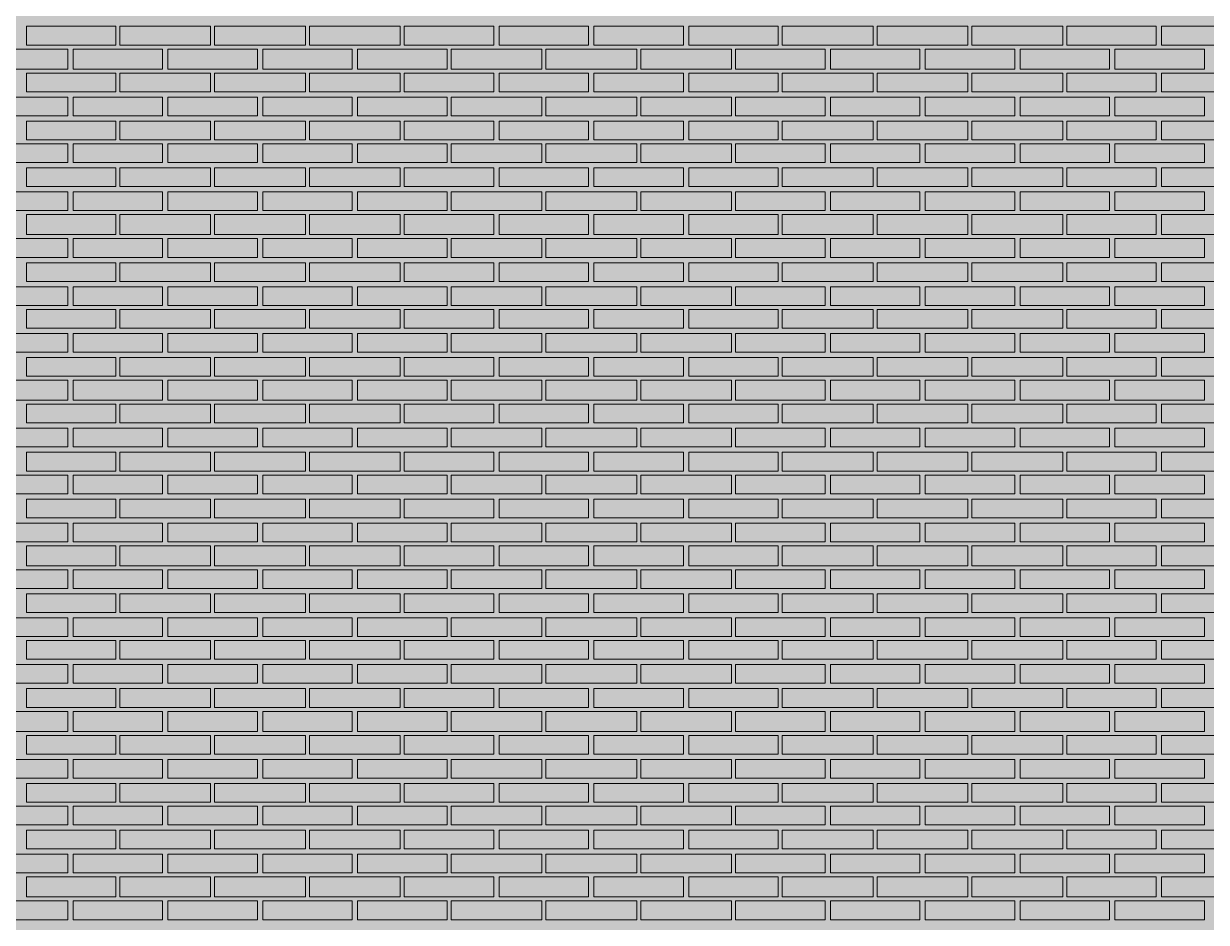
# Model space of a CAD drawing. Header units: millimetres. Extents: x -28928 to 100580, y -22867 to 36490.
# Drawn here: x 75737 to 79484, y -3338 to -491 of the extents above; entities that cross this region are included whole.
import ezdxf

# ---------------------------------------------------------------- set-up
doc = ezdxf.new("R2010")
doc.units = ezdxf.units.MM
doc.layers.add('PDF _Геометрия', color=7, linetype='Continuous', true_color=0x8f8e8d)
doc.layers.add('PDF _Сплошная заливка', color=7, linetype='Continuous', true_color=0xffffff)

msp = doc.modelspace()

# ---------------------------------------------------------------- hatches: boundary and pattern name
at = {"layer": 'PDF _Сплошная заливка', "true_color": 0xdcd6cf, "transparency": 33554559}
msp.add_hatch(color=254, dxfattribs=at).paths.add_polyline_path([(60798.4, -2005.5), (60798.4, -4713.2), (70224.5, -4713.2), (70224.5, -1464), (74070.3, -1464), (74070.3, -4713.2), (82294.9, -4713.2), (82294.9, 9028.4), (55763.7, 9028.4), (55763.7, -4713.2), (56851.1, -4713.2), (56851.1, -1464), (58251.4, -1464), (58251.4, -4713.2), (59499.5, -4713.2), (59499.5, -2005.5)])

# ---------------------------------------------------------------- linework, layer by layer
at = {"layer": 'PDF _Геометрия', "lineweight": 9}
for points in [[(76029.1, -558.6), (75885.3, -558.6), (75745.7, -558.6), (75745.7, -499.3), (75885.3, -499.3), (76029.1, -499.3)], [(76329.5, -558.6), (76185.7, -558.6), (76041.8, -558.6), (76041.8, -499.3), (76185.7, -499.3), (76329.5, -499.3)], [(76629.9, -558.6), (76486.1, -558.6), (76342.2, -558.6), (76342.2, -499.3), (76486.1, -499.3), (76629.9, -499.3)], [(76930.3, -558.6), (76786.4, -558.6), (76642.6, -558.6), (76642.6, -499.3), (76786.4, -499.3), (76930.3, -499.3)], [(77226.4, -558.6), (77086.8, -558.6), (76943, -558.6), (76943, -499.3), (77086.8, -499.3), (77226.4, -499.3)], [(77526.8, -558.6), (77387.2, -558.6), (77243.4, -558.6), (77243.4, -499.3), (77387.2, -499.3), (77526.8, -499.3)], [(77827.2, -558.6), (77683.4, -558.6), (77543.7, -558.6), (77543.7, -499.3), (77683.4, -499.3), (77827.2, -499.3)], [(78127.6, -558.6), (77983.7, -558.6), (77844.1, -558.6), (77844.1, -499.3), (77983.7, -499.3), (78127.6, -499.3)], [(78428, -558.6), (78284.1, -558.6), (78140.3, -558.6), (78140.3, -499.3), (78284.1, -499.3), (78428, -499.3)], [(78728.4, -558.6), (78584.5, -558.6), (78440.7, -558.6), (78440.7, -499.3), (78584.5, -499.3), (78728.4, -499.3)], [(79028.7, -558.6), (78884.9, -558.6), (78741.1, -558.6), (78741.1, -499.3), (78884.9, -499.3), (79028.7, -499.3)], [(79324.9, -558.6), (79185.3, -558.6), (79041.4, -558.6), (79041.4, -499.3), (79185.3, -499.3), (79324.9, -499.3)], [(79625.3, -558.6), (79485.7, -558.6), (79341.8, -558.6), (79341.8, -499.3), (79485.7, -499.3), (79625.3, -499.3)], [(75876.8, -571.3), (75876.8, -634.7), (75593.4, -634.7), (75593.4, -571.3)], [(76177.2, -571.3), (76177.2, -634.7), (75893.7, -634.7), (75893.7, -571.3)], [(76477.6, -571.3), (76477.6, -634.7), (76194.1, -634.7), (76194.1, -571.3)], [(76778, -571.3), (76778, -634.7), (76494.5, -634.7), (76494.5, -571.3)], [(77078.4, -571.3), (77078.4, -634.7), (76794.9, -634.7), (76794.9, -571.3)], [(77378.7, -571.3), (77378.7, -634.7), (77091.1, -634.7), (77091.1, -571.3)], [(77679.1, -571.3), (77679.1, -634.7), (77391.4, -634.7), (77391.4, -571.3)], [(77979.5, -571.3), (77979.5, -634.7), (77691.8, -634.7), (77691.8, -571.3)], [(78275.7, -571.3), (78275.7, -634.7), (77992.2, -634.7), (77992.2, -571.3)], [(78576.1, -571.3), (78576.1, -634.7), (78292.6, -634.7), (78292.6, -571.3)], [(78876.4, -571.3), (78876.4, -634.7), (78593, -634.7), (78593, -571.3)], [(79176.8, -571.3), (79176.8, -634.7), (78893.4, -634.7), (78893.4, -571.3)], [(79477.2, -571.3), (79477.2, -634.7), (79193.7, -634.7), (79193.7, -571.3)], [(76029.1, -706.6), (75885.3, -706.6), (75745.7, -706.6), (75745.7, -647.4), (75885.3, -647.4), (76029.1, -647.4)], [(76329.5, -706.6), (76185.7, -706.6), (76041.8, -706.6), (76041.8, -647.4), (76185.7, -647.4), (76329.5, -647.4)], [(76629.9, -706.6), (76486.1, -706.6), (76342.2, -706.6), (76342.2, -647.4), (76486.1, -647.4), (76629.9, -647.4)], [(76930.3, -706.6), (76786.4, -706.6), (76642.6, -706.6), (76642.6, -647.4), (76786.4, -647.4), (76930.3, -647.4)], [(77226.4, -706.6), (77086.8, -706.6), (76943, -706.6), (76943, -647.4), (77086.8, -647.4), (77226.4, -647.4)], [(77526.8, -706.6), (77387.2, -706.6), (77243.4, -706.6), (77243.4, -647.4), (77387.2, -647.4), (77526.8, -647.4)], [(77827.2, -706.6), (77683.4, -706.6), (77543.7, -706.6), (77543.7, -647.4), (77683.4, -647.4), (77827.2, -647.4)], [(78127.6, -706.6), (77983.7, -706.6), (77844.1, -706.6), (77844.1, -647.4), (77983.7, -647.4), (78127.6, -647.4)], [(78428, -706.6), (78284.1, -706.6), (78140.3, -706.6), (78140.3, -647.4), (78284.1, -647.4), (78428, -647.4)], [(78728.4, -706.6), (78584.5, -706.6), (78440.7, -706.6), (78440.7, -647.4), (78584.5, -647.4), (78728.4, -647.4)], [(79028.7, -706.6), (78884.9, -706.6), (78741.1, -706.6), (78741.1, -647.4), (78884.9, -647.4), (79028.7, -647.4)], [(79324.9, -706.6), (79185.3, -706.6), (79041.4, -706.6), (79041.4, -647.4), (79185.3, -647.4), (79324.9, -647.4)], [(79625.3, -706.6), (79485.7, -706.6), (79341.8, -706.6), (79341.8, -647.4), (79485.7, -647.4), (79625.3, -647.4)], [(75876.8, -723.6), (75876.8, -782.8), (75593.4, -782.8), (75593.4, -723.6)], [(76177.2, -723.6), (76177.2, -782.8), (75893.7, -782.8), (75893.7, -723.6)], [(76477.6, -723.6), (76477.6, -782.8), (76194.1, -782.8), (76194.1, -723.6)], [(76778, -723.6), (76778, -782.8), (76494.5, -782.8), (76494.5, -723.6)], [(77078.4, -723.6), (77078.4, -782.8), (76794.9, -782.8), (76794.9, -723.6)], [(77378.7, -723.6), (77378.7, -782.8), (77091.1, -782.8), (77091.1, -723.6)], [(77679.1, -723.6), (77679.1, -782.8), (77391.4, -782.8), (77391.4, -723.6)], [(77979.5, -723.6), (77979.5, -782.8), (77691.8, -782.8), (77691.8, -723.6)], [(78275.7, -723.6), (78275.7, -782.8), (77992.2, -782.8), (77992.2, -723.6)], [(78576.1, -723.6), (78576.1, -782.8), (78292.6, -782.8), (78292.6, -723.6)], [(78876.4, -723.6), (78876.4, -782.8), (78593, -782.8), (78593, -723.6)], [(79176.8, -723.6), (79176.8, -782.8), (78893.4, -782.8), (78893.4, -723.6)], [(79477.2, -723.6), (79477.2, -782.8), (79193.7, -782.8), (79193.7, -723.6)], [(76029.1, -859), (75885.3, -859), (75745.7, -859), (75745.7, -799.7), (75885.3, -799.7), (76029.1, -799.7)], [(76329.5, -859), (76185.7, -859), (76041.8, -859), (76041.8, -799.7), (76185.7, -799.7), (76329.5, -799.7)], [(76629.9, -859), (76486.1, -859), (76342.2, -859), (76342.2, -799.7), (76486.1, -799.7), (76629.9, -799.7)], [(76930.3, -859), (76786.4, -859), (76642.6, -859), (76642.6, -799.7), (76786.4, -799.7), (76930.3, -799.7)], [(77226.4, -859), (77086.8, -859), (76943, -859), (76943, -799.7), (77086.8, -799.7), (77226.4, -799.7)], [(77526.8, -859), (77387.2, -859), (77243.4, -859), (77243.4, -799.7), (77387.2, -799.7), (77526.8, -799.7)], [(77827.2, -859), (77683.4, -859), (77543.7, -859), (77543.7, -799.7), (77683.4, -799.7), (77827.2, -799.7)], [(78127.6, -859), (77983.7, -859), (77844.1, -859), (77844.1, -799.7), (77983.7, -799.7), (78127.6, -799.7)], [(78428, -859), (78284.1, -859), (78140.3, -859), (78140.3, -799.7), (78284.1, -799.7), (78428, -799.7)], [(78728.4, -859), (78584.5, -859), (78440.7, -859), (78440.7, -799.7), (78584.5, -799.7), (78728.4, -799.7)], [(79028.7, -859), (78884.9, -859), (78741.1, -859), (78741.1, -799.7), (78884.9, -799.7), (79028.7, -799.7)], [(79324.9, -859), (79185.3, -859), (79041.4, -859), (79041.4, -799.7), (79185.3, -799.7), (79324.9, -799.7)], [(79625.3, -859), (79485.7, -859), (79341.8, -859), (79341.8, -799.7), (79485.7, -799.7), (79625.3, -799.7)], [(75876.8, -871.6), (75876.8, -930.9), (75593.4, -930.9), (75593.4, -871.6)], [(76177.2, -871.6), (76177.2, -930.9), (75893.7, -930.9), (75893.7, -871.6)], [(76477.6, -871.6), (76477.6, -930.9), (76194.1, -930.9), (76194.1, -871.6)], [(76778, -871.6), (76778, -930.9), (76494.5, -930.9), (76494.5, -871.6)], [(77078.4, -871.6), (77078.4, -930.9), (76794.9, -930.9), (76794.9, -871.6)], [(77378.7, -871.6), (77378.7, -930.9), (77091.1, -930.9), (77091.1, -871.6)], [(77679.1, -871.6), (77679.1, -930.9), (77391.4, -930.9), (77391.4, -871.6)], [(77979.5, -871.6), (77979.5, -930.9), (77691.8, -930.9), (77691.8, -871.6)], [(78275.7, -871.6), (78275.7, -930.9), (77992.2, -930.9), (77992.2, -871.6)], [(78576.1, -871.6), (78576.1, -930.9), (78292.6, -930.9), (78292.6, -871.6)], [(78876.4, -871.6), (78876.4, -930.9), (78593, -930.9), (78593, -871.6)], [(79176.8, -871.6), (79176.8, -930.9), (78893.4, -930.9), (78893.4, -871.6)], [(79477.2, -871.6), (79477.2, -930.9), (79193.7, -930.9), (79193.7, -871.6)], [(76029.1, -1007), (75885.3, -1007), (75745.7, -1007), (75745.7, -947.8), (75885.3, -947.8), (76029.1, -947.8)], [(76329.5, -1007), (76185.7, -1007), (76041.8, -1007), (76041.8, -947.8), (76185.7, -947.8), (76329.5, -947.8)], [(76629.9, -1007), (76486.1, -1007), (76342.2, -1007), (76342.2, -947.8), (76486.1, -947.8), (76629.9, -947.8)], [(76930.3, -1007), (76786.4, -1007), (76642.6, -1007), (76642.6, -947.8), (76786.4, -947.8), (76930.3, -947.8)], [(77226.4, -1007), (77086.8, -1007), (76943, -1007), (76943, -947.8), (77086.8, -947.8), (77226.4, -947.8)], [(77526.8, -1007), (77387.2, -1007), (77243.4, -1007), (77243.4, -947.8), (77387.2, -947.8), (77526.8, -947.8)], [(77827.2, -1007), (77683.4, -1007), (77543.7, -1007), (77543.7, -947.8), (77683.4, -947.8), (77827.2, -947.8)], [(78127.6, -1007), (77983.7, -1007), (77844.1, -1007), (77844.1, -947.8), (77983.7, -947.8), (78127.6, -947.8)], [(78428, -1007), (78284.1, -1007), (78140.3, -1007), (78140.3, -947.8), (78284.1, -947.8), (78428, -947.8)], [(78728.4, -1007), (78584.5, -1007), (78440.7, -1007), (78440.7, -947.8), (78584.5, -947.8), (78728.4, -947.8)], [(79028.7, -1007), (78884.9, -1007), (78741.1, -1007), (78741.1, -947.8), (78884.9, -947.8), (79028.7, -947.8)], [(79324.9, -1007), (79185.3, -1007), (79041.4, -1007), (79041.4, -947.8), (79185.3, -947.8), (79324.9, -947.8)], [(79625.3, -1007), (79485.7, -1007), (79341.8, -1007), (79341.8, -947.8), (79485.7, -947.8), (79625.3, -947.8)], [(75876.8, -1024), (75876.8, -1083.2), (75593.4, -1083.2), (75593.4, -1024)], [(76177.2, -1024), (76177.2, -1083.2), (75893.7, -1083.2), (75893.7, -1024)], [(76477.6, -1024), (76477.6, -1083.2), (76194.1, -1083.2), (76194.1, -1024)], [(76778, -1024), (76778, -1083.2), (76494.5, -1083.2), (76494.5, -1024)], [(77078.4, -1024), (77078.4, -1083.2), (76794.9, -1083.2), (76794.9, -1024)], [(77378.7, -1024), (77378.7, -1083.2), (77091.1, -1083.2), (77091.1, -1024)], [(77679.1, -1024), (77679.1, -1083.2), (77391.4, -1083.2), (77391.4, -1024)], [(77979.5, -1024), (77979.5, -1083.2), (77691.8, -1083.2), (77691.8, -1024)], [(78275.7, -1024), (78275.7, -1083.2), (77992.2, -1083.2), (77992.2, -1024)], [(78576.1, -1024), (78576.1, -1083.2), (78292.6, -1083.2), (78292.6, -1024)], [(78876.4, -1024), (78876.4, -1083.2), (78593, -1083.2), (78593, -1024)], [(79176.8, -1024), (79176.8, -1083.2), (78893.4, -1083.2), (78893.4, -1024)], [(79477.2, -1024), (79477.2, -1083.2), (79193.7, -1083.2), (79193.7, -1024)], [(76029.1, -1159.3), (75885.3, -1159.3), (75745.7, -1159.3), (75745.7, -1095.9), (75885.3, -1095.9), (76029.1, -1095.9)], [(76329.5, -1159.3), (76185.7, -1159.3), (76041.8, -1159.3), (76041.8, -1095.9), (76185.7, -1095.9), (76329.5, -1095.9)], [(76629.9, -1159.3), (76486.1, -1159.3), (76342.2, -1159.3), (76342.2, -1095.9), (76486.1, -1095.9), (76629.9, -1095.9)], [(76930.3, -1159.3), (76786.4, -1159.3), (76642.6, -1159.3), (76642.6, -1095.9), (76786.4, -1095.9), (76930.3, -1095.9)], [(77226.4, -1159.3), (77086.8, -1159.3), (76943, -1159.3), (76943, -1095.9), (77086.8, -1095.9), (77226.4, -1095.9)], [(77526.8, -1159.3), (77387.2, -1159.3), (77243.4, -1159.3), (77243.4, -1095.9), (77387.2, -1095.9), (77526.8, -1095.9)], [(77827.2, -1159.3), (77683.4, -1159.3), (77543.7, -1159.3), (77543.7, -1095.9), (77683.4, -1095.9), (77827.2, -1095.9)], [(78127.6, -1159.3), (77983.7, -1159.3), (77844.1, -1159.3), (77844.1, -1095.9), (77983.7, -1095.9), (78127.6, -1095.9)], [(78428, -1159.3), (78284.1, -1159.3), (78140.3, -1159.3), (78140.3, -1095.9), (78284.1, -1095.9), (78428, -1095.9)], [(78728.4, -1159.3), (78584.5, -1159.3), (78440.7, -1159.3), (78440.7, -1095.9), (78584.5, -1095.9), (78728.4, -1095.9)], [(79028.7, -1159.3), (78884.9, -1159.3), (78741.1, -1159.3), (78741.1, -1095.9), (78884.9, -1095.9), (79028.7, -1095.9)], [(79324.9, -1159.3), (79185.3, -1159.3), (79041.4, -1159.3), (79041.4, -1095.9), (79185.3, -1095.9), (79324.9, -1095.9)], [(79625.3, -1159.3), (79485.7, -1159.3), (79341.8, -1159.3), (79341.8, -1095.9), (79485.7, -1095.9), (79625.3, -1095.9)], [(75876.8, -1172), (75876.8, -1231.3), (75593.4, -1231.3), (75593.4, -1172)], [(76177.2, -1172), (76177.2, -1231.3), (75893.7, -1231.3), (75893.7, -1172)], [(76477.6, -1172), (76477.6, -1231.3), (76194.1, -1231.3), (76194.1, -1172)], [(76778, -1172), (76778, -1231.3), (76494.5, -1231.3), (76494.5, -1172)], [(77078.4, -1172), (77078.4, -1231.3), (76794.9, -1231.3), (76794.9, -1172)], [(77378.7, -1172), (77378.7, -1231.3), (77091.1, -1231.3), (77091.1, -1172)], [(77679.1, -1172), (77679.1, -1231.3), (77391.4, -1231.3), (77391.4, -1172)], [(77979.5, -1172), (77979.5, -1231.3), (77691.8, -1231.3), (77691.8, -1172)], [(78275.7, -1172), (78275.7, -1231.3), (77992.2, -1231.3), (77992.2, -1172)], [(78576.1, -1172), (78576.1, -1231.3), (78292.6, -1231.3), (78292.6, -1172)], [(78876.4, -1172), (78876.4, -1231.3), (78593, -1231.3), (78593, -1172)], [(79176.8, -1172), (79176.8, -1231.3), (78893.4, -1231.3), (78893.4, -1172)], [(79477.2, -1172), (79477.2, -1231.3), (79193.7, -1231.3), (79193.7, -1172)], [(76029.1, -1307.4), (75885.3, -1307.4), (75745.7, -1307.4), (75745.7, -1248.2), (75885.3, -1248.2), (76029.1, -1248.2)], [(76329.5, -1307.4), (76185.7, -1307.4), (76041.8, -1307.4), (76041.8, -1248.2), (76185.7, -1248.2), (76329.5, -1248.2)], [(76629.9, -1307.4), (76486.1, -1307.4), (76342.2, -1307.4), (76342.2, -1248.2), (76486.1, -1248.2), (76629.9, -1248.2)], [(76930.3, -1307.4), (76786.4, -1307.4), (76642.6, -1307.4), (76642.6, -1248.2), (76786.4, -1248.2), (76930.3, -1248.2)], [(77226.4, -1307.4), (77086.8, -1307.4), (76943, -1307.4), (76943, -1248.2), (77086.8, -1248.2), (77226.4, -1248.2)], [(77526.8, -1307.4), (77387.2, -1307.4), (77243.4, -1307.4), (77243.4, -1248.2), (77387.2, -1248.2), (77526.8, -1248.2)], [(77827.2, -1307.4), (77683.4, -1307.4), (77543.7, -1307.4), (77543.7, -1248.2), (77683.4, -1248.2), (77827.2, -1248.2)], [(78127.6, -1307.4), (77983.7, -1307.4), (77844.1, -1307.4), (77844.1, -1248.2), (77983.7, -1248.2), (78127.6, -1248.2)], [(78428, -1307.4), (78284.1, -1307.4), (78140.3, -1307.4), (78140.3, -1248.2), (78284.1, -1248.2), (78428, -1248.2)], [(78728.4, -1307.4), (78584.5, -1307.4), (78440.7, -1307.4), (78440.7, -1248.2), (78584.5, -1248.2), (78728.4, -1248.2)], [(79028.7, -1307.4), (78884.9, -1307.4), (78741.1, -1307.4), (78741.1, -1248.2), (78884.9, -1248.2), (79028.7, -1248.2)], [(79324.9, -1307.4), (79185.3, -1307.4), (79041.4, -1307.4), (79041.4, -1248.2), (79185.3, -1248.2), (79324.9, -1248.2)], [(79625.3, -1307.4), (79485.7, -1307.4), (79341.8, -1307.4), (79341.8, -1248.2), (79485.7, -1248.2), (79625.3, -1248.2)], [(75876.8, -1324.3), (75876.8, -1383.6), (75593.4, -1383.6), (75593.4, -1324.3)], [(76177.2, -1324.3), (76177.2, -1383.6), (75893.7, -1383.6), (75893.7, -1324.3)], [(76477.6, -1324.3), (76477.6, -1383.6), (76194.1, -1383.6), (76194.1, -1324.3)], [(76778, -1324.3), (76778, -1383.6), (76494.5, -1383.6), (76494.5, -1324.3)], [(77078.4, -1324.3), (77078.4, -1383.6), (76794.9, -1383.6), (76794.9, -1324.3)], [(77378.7, -1324.3), (77378.7, -1383.6), (77091.1, -1383.6), (77091.1, -1324.3)], [(77679.1, -1324.3), (77679.1, -1383.6), (77391.4, -1383.6), (77391.4, -1324.3)], [(77979.5, -1324.3), (77979.5, -1383.6), (77691.8, -1383.6), (77691.8, -1324.3)], [(78275.7, -1324.3), (78275.7, -1383.6), (77992.2, -1383.6), (77992.2, -1324.3)], [(78576.1, -1324.3), (78576.1, -1383.6), (78292.6, -1383.6), (78292.6, -1324.3)], [(78876.4, -1324.3), (78876.4, -1383.6), (78593, -1383.6), (78593, -1324.3)], [(79176.8, -1324.3), (79176.8, -1383.6), (78893.4, -1383.6), (78893.4, -1324.3)], [(79477.2, -1324.3), (79477.2, -1383.6), (79193.7, -1383.6), (79193.7, -1324.3)], [(76029.1, -1455.5), (75885.3, -1455.5), (75745.7, -1455.5), (75745.7, -1396.3), (75885.3, -1396.3), (76029.1, -1396.3)], [(76329.5, -1455.5), (76185.7, -1455.5), (76041.8, -1455.5), (76041.8, -1396.3), (76185.7, -1396.3), (76329.5, -1396.3)], [(76629.9, -1455.5), (76486.1, -1455.5), (76342.2, -1455.5), (76342.2, -1396.3), (76486.1, -1396.3), (76629.9, -1396.3)], [(76930.3, -1455.5), (76786.4, -1455.5), (76642.6, -1455.5), (76642.6, -1396.3), (76786.4, -1396.3), (76930.3, -1396.3)], [(77226.4, -1455.5), (77086.8, -1455.5), (76943, -1455.5), (76943, -1396.3), (77086.8, -1396.3), (77226.4, -1396.3)], [(77526.8, -1455.5), (77387.2, -1455.5), (77243.4, -1455.5), (77243.4, -1396.3), (77387.2, -1396.3), (77526.8, -1396.3)], [(77827.2, -1455.5), (77683.4, -1455.5), (77543.7, -1455.5), (77543.7, -1396.3), (77683.4, -1396.3), (77827.2, -1396.3)], [(78127.6, -1455.5), (77983.7, -1455.5), (77844.1, -1455.5), (77844.1, -1396.3), (77983.7, -1396.3), (78127.6, -1396.3)], [(78428, -1455.5), (78284.1, -1455.5), (78140.3, -1455.5), (78140.3, -1396.3), (78284.1, -1396.3), (78428, -1396.3)], [(78728.4, -1455.5), (78584.5, -1455.5), (78440.7, -1455.5), (78440.7, -1396.3), (78584.5, -1396.3), (78728.4, -1396.3)], [(79028.7, -1455.5), (78884.9, -1455.5), (78741.1, -1455.5), (78741.1, -1396.3), (78884.9, -1396.3), (79028.7, -1396.3)], [(79324.9, -1455.5), (79185.3, -1455.5), (79041.4, -1455.5), (79041.4, -1396.3), (79185.3, -1396.3), (79324.9, -1396.3)], [(79625.3, -1455.5), (79485.7, -1455.5), (79341.8, -1455.5), (79341.8, -1396.3), (79485.7, -1396.3), (79625.3, -1396.3)], [(75876.8, -1472.4), (75876.8, -1531.6), (75593.4, -1531.6), (75593.4, -1472.4)], [(76177.2, -1472.4), (76177.2, -1531.6), (75893.7, -1531.6), (75893.7, -1472.4)], [(76477.6, -1472.4), (76477.6, -1531.6), (76194.1, -1531.6), (76194.1, -1472.4)], [(76778, -1472.4), (76778, -1531.6), (76494.5, -1531.6), (76494.5, -1472.4)], [(77078.4, -1472.4), (77078.4, -1531.6), (76794.9, -1531.6), (76794.9, -1472.4)], [(77378.7, -1472.4), (77378.7, -1531.6), (77091.1, -1531.6), (77091.1, -1472.4)], [(77679.1, -1472.4), (77679.1, -1531.6), (77391.4, -1531.6), (77391.4, -1472.4)], [(77979.5, -1472.4), (77979.5, -1531.6), (77691.8, -1531.6), (77691.8, -1472.4)], [(78275.7, -1472.4), (78275.7, -1531.6), (77992.2, -1531.6), (77992.2, -1472.4)], [(78576.1, -1472.4), (78576.1, -1531.6), (78292.6, -1531.6), (78292.6, -1472.4)], [(78876.4, -1472.4), (78876.4, -1531.6), (78593, -1531.6), (78593, -1472.4)], [(79176.8, -1472.4), (79176.8, -1531.6), (78893.4, -1531.6), (78893.4, -1472.4)], [(79477.2, -1472.4), (79477.2, -1531.6), (79193.7, -1531.6), (79193.7, -1472.4)], [(76029.1, -1607.8), (75885.3, -1607.8), (75745.7, -1607.8), (75745.7, -1548.6), (75885.3, -1548.6), (76029.1, -1548.6)], [(76329.5, -1607.8), (76185.7, -1607.8), (76041.8, -1607.8), (76041.8, -1548.6), (76185.7, -1548.6), (76329.5, -1548.6)], [(76629.9, -1607.8), (76486.1, -1607.8), (76342.2, -1607.8), (76342.2, -1548.6), (76486.1, -1548.6), (76629.9, -1548.6)], [(76930.3, -1607.8), (76786.4, -1607.8), (76642.6, -1607.8), (76642.6, -1548.6), (76786.4, -1548.6), (76930.3, -1548.6)], [(77226.4, -1607.8), (77086.8, -1607.8), (76943, -1607.8), (76943, -1548.6), (77086.8, -1548.6), (77226.4, -1548.6)], [(77526.8, -1607.8), (77387.2, -1607.8), (77243.4, -1607.8), (77243.4, -1548.6), (77387.2, -1548.6), (77526.8, -1548.6)], [(77827.2, -1607.8), (77683.4, -1607.8), (77543.7, -1607.8), (77543.7, -1548.6), (77683.4, -1548.6), (77827.2, -1548.6)], [(78127.6, -1607.8), (77983.7, -1607.8), (77844.1, -1607.8), (77844.1, -1548.6), (77983.7, -1548.6), (78127.6, -1548.6)], [(78428, -1607.8), (78284.1, -1607.8), (78140.3, -1607.8), (78140.3, -1548.6), (78284.1, -1548.6), (78428, -1548.6)], [(78728.4, -1607.8), (78584.5, -1607.8), (78440.7, -1607.8), (78440.7, -1548.6), (78584.5, -1548.6), (78728.4, -1548.6)], [(79028.7, -1607.8), (78884.9, -1607.8), (78741.1, -1607.8), (78741.1, -1548.6), (78884.9, -1548.6), (79028.7, -1548.6)], [(79324.9, -1607.8), (79185.3, -1607.8), (79041.4, -1607.8), (79041.4, -1548.6), (79185.3, -1548.6), (79324.9, -1548.6)], [(79625.3, -1607.8), (79485.7, -1607.8), (79341.8, -1607.8), (79341.8, -1548.6), (79485.7, -1548.6), (79625.3, -1548.6)], [(75876.8, -1620.5), (75876.8, -1684), (75593.4, -1684), (75593.4, -1620.5)], [(76177.2, -1620.5), (76177.2, -1684), (75893.7, -1684), (75893.7, -1620.5)], [(76477.6, -1620.5), (76477.6, -1684), (76194.1, -1684), (76194.1, -1620.5)], [(76778, -1620.5), (76778, -1684), (76494.5, -1684), (76494.5, -1620.5)], [(77078.4, -1620.5), (77078.4, -1684), (76794.9, -1684), (76794.9, -1620.5)], [(77378.7, -1620.5), (77378.7, -1684), (77091.1, -1684), (77091.1, -1620.5)], [(77679.1, -1620.5), (77679.1, -1684), (77391.4, -1684), (77391.4, -1620.5)], [(77979.5, -1620.5), (77979.5, -1684), (77691.8, -1684), (77691.8, -1620.5)], [(78275.7, -1620.5), (78275.7, -1684), (77992.2, -1684), (77992.2, -1620.5)], [(78576.1, -1620.5), (78576.1, -1684), (78292.6, -1684), (78292.6, -1620.5)], [(78876.4, -1620.5), (78876.4, -1684), (78593, -1684), (78593, -1620.5)], [(79176.8, -1620.5), (79176.8, -1684), (78893.4, -1684), (78893.4, -1620.5)], [(79477.2, -1620.5), (79477.2, -1684), (79193.7, -1684), (79193.7, -1620.5)], [(76029.1, -1755.9), (75885.3, -1755.9), (75745.7, -1755.9), (75745.7, -1696.6), (75885.3, -1696.6), (76029.1, -1696.6)], [(76329.5, -1755.9), (76185.7, -1755.9), (76041.8, -1755.9), (76041.8, -1696.6), (76185.7, -1696.6), (76329.5, -1696.6)], [(76629.9, -1755.9), (76486.1, -1755.9), (76342.2, -1755.9), (76342.2, -1696.6), (76486.1, -1696.6), (76629.9, -1696.6)], [(76930.3, -1755.9), (76786.4, -1755.9), (76642.6, -1755.9), (76642.6, -1696.6), (76786.4, -1696.6), (76930.3, -1696.6)], [(77226.4, -1755.9), (77086.8, -1755.9), (76943, -1755.9), (76943, -1696.6), (77086.8, -1696.6), (77226.4, -1696.6)], [(77526.8, -1755.9), (77387.2, -1755.9), (77243.4, -1755.9), (77243.4, -1696.6), (77387.2, -1696.6), (77526.8, -1696.6)], [(77827.2, -1755.9), (77683.4, -1755.9), (77543.7, -1755.9), (77543.7, -1696.6), (77683.4, -1696.6), (77827.2, -1696.6)], [(78127.6, -1755.9), (77983.7, -1755.9), (77844.1, -1755.9), (77844.1, -1696.6), (77983.7, -1696.6), (78127.6, -1696.6)], [(78428, -1755.9), (78284.1, -1755.9), (78140.3, -1755.9), (78140.3, -1696.6), (78284.1, -1696.6), (78428, -1696.6)], [(78728.4, -1755.9), (78584.5, -1755.9), (78440.7, -1755.9), (78440.7, -1696.6), (78584.5, -1696.6), (78728.4, -1696.6)], [(79028.7, -1755.9), (78884.9, -1755.9), (78741.1, -1755.9), (78741.1, -1696.6), (78884.9, -1696.6), (79028.7, -1696.6)], [(79324.9, -1755.9), (79185.3, -1755.9), (79041.4, -1755.9), (79041.4, -1696.6), (79185.3, -1696.6), (79324.9, -1696.6)], [(79625.3, -1755.9), (79485.7, -1755.9), (79341.8, -1755.9), (79341.8, -1696.6), (79485.7, -1696.6), (79625.3, -1696.6)], [(75876.8, -1772.8), (75876.8, -1832), (75593.4, -1832), (75593.4, -1772.8)], [(76177.2, -1772.8), (76177.2, -1832), (75893.7, -1832), (75893.7, -1772.8)], [(76477.6, -1772.8), (76477.6, -1832), (76194.1, -1832), (76194.1, -1772.8)], [(76778, -1772.8), (76778, -1832), (76494.5, -1832), (76494.5, -1772.8)], [(77078.4, -1772.8), (77078.4, -1832), (76794.9, -1832), (76794.9, -1772.8)], [(77378.7, -1772.8), (77378.7, -1832), (77091.1, -1832), (77091.1, -1772.8)], [(77679.1, -1772.8), (77679.1, -1832), (77391.4, -1832), (77391.4, -1772.8)], [(77979.5, -1772.8), (77979.5, -1832), (77691.8, -1832), (77691.8, -1772.8)], [(78275.7, -1772.8), (78275.7, -1832), (77992.2, -1832), (77992.2, -1772.8)], [(78576.1, -1772.8), (78576.1, -1832), (78292.6, -1832), (78292.6, -1772.8)], [(78876.4, -1772.8), (78876.4, -1832), (78593, -1832), (78593, -1772.8)], [(79176.8, -1772.8), (79176.8, -1832), (78893.4, -1832), (78893.4, -1772.8)], [(79477.2, -1772.8), (79477.2, -1832), (79193.7, -1832), (79193.7, -1772.8)], [(76029.1, -1908.2), (75885.3, -1908.2), (75745.7, -1908.2), (75745.7, -1849), (75885.3, -1849), (76029.1, -1849)], [(76329.5, -1908.2), (76185.7, -1908.2), (76041.8, -1908.2), (76041.8, -1849), (76185.7, -1849), (76329.5, -1849)], [(76629.9, -1908.2), (76486.1, -1908.2), (76342.2, -1908.2), (76342.2, -1849), (76486.1, -1849), (76629.9, -1849)], [(76930.3, -1908.2), (76786.4, -1908.2), (76642.6, -1908.2), (76642.6, -1849), (76786.4, -1849), (76930.3, -1849)], [(77226.4, -1908.2), (77086.8, -1908.2), (76943, -1908.2), (76943, -1849), (77086.8, -1849), (77226.4, -1849)], [(77526.8, -1908.2), (77387.2, -1908.2), (77243.4, -1908.2), (77243.4, -1849), (77387.2, -1849), (77526.8, -1849)], [(77827.2, -1908.2), (77683.4, -1908.2), (77543.7, -1908.2), (77543.7, -1849), (77683.4, -1849), (77827.2, -1849)], [(78127.6, -1908.2), (77983.7, -1908.2), (77844.1, -1908.2), (77844.1, -1849), (77983.7, -1849), (78127.6, -1849)], [(78428, -1908.2), (78284.1, -1908.2), (78140.3, -1908.2), (78140.3, -1849), (78284.1, -1849), (78428, -1849)], [(78728.4, -1908.2), (78584.5, -1908.2), (78440.7, -1908.2), (78440.7, -1849), (78584.5, -1849), (78728.4, -1849)], [(79028.7, -1908.2), (78884.9, -1908.2), (78741.1, -1908.2), (78741.1, -1849), (78884.9, -1849), (79028.7, -1849)], [(79324.9, -1908.2), (79185.3, -1908.2), (79041.4, -1908.2), (79041.4, -1849), (79185.3, -1849), (79324.9, -1849)], [(79625.3, -1908.2), (79485.7, -1908.2), (79341.8, -1908.2), (79341.8, -1849), (79485.7, -1849), (79625.3, -1849)], [(75876.8, -1920.9), (75876.8, -1980.1), (75593.4, -1980.1), (75593.4, -1920.9)], [(76177.2, -1920.9), (76177.2, -1980.1), (75893.7, -1980.1), (75893.7, -1920.9)], [(76477.6, -1920.9), (76477.6, -1980.1), (76194.1, -1980.1), (76194.1, -1920.9)], [(76778, -1920.9), (76778, -1980.1), (76494.5, -1980.1), (76494.5, -1920.9)], [(77078.4, -1920.9), (77078.4, -1980.1), (76794.9, -1980.1), (76794.9, -1920.9)], [(77378.7, -1920.9), (77378.7, -1980.1), (77091.1, -1980.1), (77091.1, -1920.9)], [(77679.1, -1920.9), (77679.1, -1980.1), (77391.4, -1980.1), (77391.4, -1920.9)], [(77979.5, -1920.9), (77979.5, -1980.1), (77691.8, -1980.1), (77691.8, -1920.9)], [(78275.7, -1920.9), (78275.7, -1980.1), (77992.2, -1980.1), (77992.2, -1920.9)], [(78576.1, -1920.9), (78576.1, -1980.1), (78292.6, -1980.1), (78292.6, -1920.9)], [(78876.4, -1920.9), (78876.4, -1980.1), (78593, -1980.1), (78593, -1920.9)], [(79176.8, -1920.9), (79176.8, -1980.1), (78893.4, -1980.1), (78893.4, -1920.9)], [(79477.2, -1920.9), (79477.2, -1980.1), (79193.7, -1980.1), (79193.7, -1920.9)], [(76029.1, -2056.3), (75885.3, -2056.3), (75745.7, -2056.3), (75745.7, -1997), (75885.3, -1997), (76029.1, -1997)], [(76329.5, -2056.3), (76185.7, -2056.3), (76041.8, -2056.3), (76041.8, -1997), (76185.7, -1997), (76329.5, -1997)], [(76629.9, -2056.3), (76486.1, -2056.3), (76342.2, -2056.3), (76342.2, -1997), (76486.1, -1997), (76629.9, -1997)], [(76930.3, -2056.3), (76786.4, -2056.3), (76642.6, -2056.3), (76642.6, -1997), (76786.4, -1997), (76930.3, -1997)], [(77226.4, -2056.3), (77086.8, -2056.3), (76943, -2056.3), (76943, -1997), (77086.8, -1997), (77226.4, -1997)], [(77526.8, -2056.3), (77387.2, -2056.3), (77243.4, -2056.3), (77243.4, -1997), (77387.2, -1997), (77526.8, -1997)], [(77827.2, -2056.3), (77683.4, -2056.3), (77543.7, -2056.3), (77543.7, -1997), (77683.4, -1997), (77827.2, -1997)], [(78127.6, -2056.3), (77983.7, -2056.3), (77844.1, -2056.3), (77844.1, -1997), (77983.7, -1997), (78127.6, -1997)], [(78428, -2056.3), (78284.1, -2056.3), (78140.3, -2056.3), (78140.3, -1997), (78284.1, -1997), (78428, -1997)], [(78728.4, -2056.3), (78584.5, -2056.3), (78440.7, -2056.3), (78440.7, -1997), (78584.5, -1997), (78728.4, -1997)], [(79028.7, -2056.3), (78884.9, -2056.3), (78741.1, -2056.3), (78741.1, -1997), (78884.9, -1997), (79028.7, -1997)], [(79324.9, -2056.3), (79185.3, -2056.3), (79041.4, -2056.3), (79041.4, -1997), (79185.3, -1997), (79324.9, -1997)], [(79625.3, -2056.3), (79485.7, -2056.3), (79341.8, -2056.3), (79341.8, -1997), (79485.7, -1997), (79625.3, -1997)], [(75876.8, -2073.2), (75876.8, -2132.4), (75593.4, -2132.4), (75593.4, -2073.2)], [(76177.2, -2073.2), (76177.2, -2132.4), (75893.7, -2132.4), (75893.7, -2073.2)], [(76477.6, -2073.2), (76477.6, -2132.4), (76194.1, -2132.4), (76194.1, -2073.2)], [(76778, -2073.2), (76778, -2132.4), (76494.5, -2132.4), (76494.5, -2073.2)], [(77078.4, -2073.2), (77078.4, -2132.4), (76794.9, -2132.4), (76794.9, -2073.2)], [(77378.7, -2073.2), (77378.7, -2132.4), (77091.1, -2132.4), (77091.1, -2073.2)], [(77679.1, -2073.2), (77679.1, -2132.4), (77391.4, -2132.4), (77391.4, -2073.2)], [(77979.5, -2073.2), (77979.5, -2132.4), (77691.8, -2132.4), (77691.8, -2073.2)], [(78275.7, -2073.2), (78275.7, -2132.4), (77992.2, -2132.4), (77992.2, -2073.2)], [(78576.1, -2073.2), (78576.1, -2132.4), (78292.6, -2132.4), (78292.6, -2073.2)], [(78876.4, -2073.2), (78876.4, -2132.4), (78593, -2132.4), (78593, -2073.2)], [(79176.8, -2073.2), (79176.8, -2132.4), (78893.4, -2132.4), (78893.4, -2073.2)], [(79477.2, -2073.2), (79477.2, -2132.4), (79193.7, -2132.4), (79193.7, -2073.2)], [(76029.1, -2208.6), (75885.3, -2208.6), (75745.7, -2208.6), (75745.7, -2145.1), (75885.3, -2145.1), (76029.1, -2145.1)], [(76329.5, -2208.6), (76185.7, -2208.6), (76041.8, -2208.6), (76041.8, -2145.1), (76185.7, -2145.1), (76329.5, -2145.1)], [(76629.9, -2208.6), (76486.1, -2208.6), (76342.2, -2208.6), (76342.2, -2145.1), (76486.1, -2145.1), (76629.9, -2145.1)], [(76930.3, -2208.6), (76786.4, -2208.6), (76642.6, -2208.6), (76642.6, -2145.1), (76786.4, -2145.1), (76930.3, -2145.1)], [(77226.4, -2208.6), (77086.8, -2208.6), (76943, -2208.6), (76943, -2145.1), (77086.8, -2145.1), (77226.4, -2145.1)], [(77526.8, -2208.6), (77387.2, -2208.6), (77243.4, -2208.6), (77243.4, -2145.1), (77387.2, -2145.1), (77526.8, -2145.1)], [(77827.2, -2208.6), (77683.4, -2208.6), (77543.7, -2208.6), (77543.7, -2145.1), (77683.4, -2145.1), (77827.2, -2145.1)], [(78127.6, -2208.6), (77983.7, -2208.6), (77844.1, -2208.6), (77844.1, -2145.1), (77983.7, -2145.1), (78127.6, -2145.1)], [(78428, -2208.6), (78284.1, -2208.6), (78140.3, -2208.6), (78140.3, -2145.1), (78284.1, -2145.1), (78428, -2145.1)], [(78728.4, -2208.6), (78584.5, -2208.6), (78440.7, -2208.6), (78440.7, -2145.1), (78584.5, -2145.1), (78728.4, -2145.1)], [(79028.7, -2208.6), (78884.9, -2208.6), (78741.1, -2208.6), (78741.1, -2145.1), (78884.9, -2145.1), (79028.7, -2145.1)], [(79324.9, -2208.6), (79185.3, -2208.6), (79041.4, -2208.6), (79041.4, -2145.1), (79185.3, -2145.1), (79324.9, -2145.1)], [(79625.3, -2208.6), (79485.7, -2208.6), (79341.8, -2208.6), (79341.8, -2145.1), (79485.7, -2145.1), (79625.3, -2145.1)], [(75876.8, -2221.3), (75876.8, -2280.5), (75593.4, -2280.5), (75593.4, -2221.3)], [(76177.2, -2221.3), (76177.2, -2280.5), (75893.7, -2280.5), (75893.7, -2221.3)], [(76477.6, -2221.3), (76477.6, -2280.5), (76194.1, -2280.5), (76194.1, -2221.3)], [(76778, -2221.3), (76778, -2280.5), (76494.5, -2280.5), (76494.5, -2221.3)], [(77078.4, -2221.3), (77078.4, -2280.5), (76794.9, -2280.5), (76794.9, -2221.3)], [(77378.7, -2221.3), (77378.7, -2280.5), (77091.1, -2280.5), (77091.1, -2221.3)], [(77679.1, -2221.3), (77679.1, -2280.5), (77391.4, -2280.5), (77391.4, -2221.3)], [(77979.5, -2221.3), (77979.5, -2280.5), (77691.8, -2280.5), (77691.8, -2221.3)], [(78275.7, -2221.3), (78275.7, -2280.5), (77992.2, -2280.5), (77992.2, -2221.3)], [(78576.1, -2221.3), (78576.1, -2280.5), (78292.6, -2280.5), (78292.6, -2221.3)], [(78876.4, -2221.3), (78876.4, -2280.5), (78593, -2280.5), (78593, -2221.3)], [(79176.8, -2221.3), (79176.8, -2280.5), (78893.4, -2280.5), (78893.4, -2221.3)], [(79477.2, -2221.3), (79477.2, -2280.5), (79193.7, -2280.5), (79193.7, -2221.3)], [(76029.1, -2356.6), (75885.3, -2356.6), (75745.7, -2356.6), (75745.7, -2297.4), (75885.3, -2297.4), (76029.1, -2297.4)], [(76329.5, -2356.6), (76185.7, -2356.6), (76041.8, -2356.6), (76041.8, -2297.4), (76185.7, -2297.4), (76329.5, -2297.4)], [(76629.9, -2356.6), (76486.1, -2356.6), (76342.2, -2356.6), (76342.2, -2297.4), (76486.1, -2297.4), (76629.9, -2297.4)], [(76930.3, -2356.6), (76786.4, -2356.6), (76642.6, -2356.6), (76642.6, -2297.4), (76786.4, -2297.4), (76930.3, -2297.4)], [(77226.4, -2356.6), (77086.8, -2356.6), (76943, -2356.6), (76943, -2297.4), (77086.8, -2297.4), (77226.4, -2297.4)], [(77526.8, -2356.6), (77387.2, -2356.6), (77243.4, -2356.6), (77243.4, -2297.4), (77387.2, -2297.4), (77526.8, -2297.4)], [(77827.2, -2356.6), (77683.4, -2356.6), (77543.7, -2356.6), (77543.7, -2297.4), (77683.4, -2297.4), (77827.2, -2297.4)], [(78127.6, -2356.6), (77983.7, -2356.6), (77844.1, -2356.6), (77844.1, -2297.4), (77983.7, -2297.4), (78127.6, -2297.4)], [(78428, -2356.6), (78284.1, -2356.6), (78140.3, -2356.6), (78140.3, -2297.4), (78284.1, -2297.4), (78428, -2297.4)], [(78728.4, -2356.6), (78584.5, -2356.6), (78440.7, -2356.6), (78440.7, -2297.4), (78584.5, -2297.4), (78728.4, -2297.4)], [(79028.7, -2356.6), (78884.9, -2356.6), (78741.1, -2356.6), (78741.1, -2297.4), (78884.9, -2297.4), (79028.7, -2297.4)], [(79324.9, -2356.6), (79185.3, -2356.6), (79041.4, -2356.6), (79041.4, -2297.4), (79185.3, -2297.4), (79324.9, -2297.4)], [(79625.3, -2356.6), (79485.7, -2356.6), (79341.8, -2356.6), (79341.8, -2297.4), (79485.7, -2297.4), (79625.3, -2297.4)], [(75876.8, -2373.6), (75876.8, -2432.8), (75593.4, -2432.8), (75593.4, -2373.6)], [(76177.2, -2373.6), (76177.2, -2432.8), (75893.7, -2432.8), (75893.7, -2373.6)], [(76477.6, -2373.6), (76477.6, -2432.8), (76194.1, -2432.8), (76194.1, -2373.6)], [(76778, -2373.6), (76778, -2432.8), (76494.5, -2432.8), (76494.5, -2373.6)], [(77078.4, -2373.6), (77078.4, -2432.8), (76794.9, -2432.8), (76794.9, -2373.6)], [(77378.7, -2373.6), (77378.7, -2432.8), (77091.1, -2432.8), (77091.1, -2373.6)], [(77679.1, -2373.6), (77679.1, -2432.8), (77391.4, -2432.8), (77391.4, -2373.6)], [(77979.5, -2373.6), (77979.5, -2432.8), (77691.8, -2432.8), (77691.8, -2373.6)], [(78275.7, -2373.6), (78275.7, -2432.8), (77992.2, -2432.8), (77992.2, -2373.6)], [(78576.1, -2373.6), (78576.1, -2432.8), (78292.6, -2432.8), (78292.6, -2373.6)], [(78876.4, -2373.6), (78876.4, -2432.8), (78593, -2432.8), (78593, -2373.6)], [(79176.8, -2373.6), (79176.8, -2432.8), (78893.4, -2432.8), (78893.4, -2373.6)], [(79477.2, -2373.6), (79477.2, -2432.8), (79193.7, -2432.8), (79193.7, -2373.6)], [(76029.1, -2504.7), (75885.3, -2504.7), (75745.7, -2504.7), (75745.7, -2445.5), (75885.3, -2445.5), (76029.1, -2445.5)], [(76329.5, -2504.7), (76185.7, -2504.7), (76041.8, -2504.7), (76041.8, -2445.5), (76185.7, -2445.5), (76329.5, -2445.5)], [(76629.9, -2504.7), (76486.1, -2504.7), (76342.2, -2504.7), (76342.2, -2445.5), (76486.1, -2445.5), (76629.9, -2445.5)], [(76930.3, -2504.7), (76786.4, -2504.7), (76642.6, -2504.7), (76642.6, -2445.5), (76786.4, -2445.5), (76930.3, -2445.5)], [(77226.4, -2504.7), (77086.8, -2504.7), (76943, -2504.7), (76943, -2445.5), (77086.8, -2445.5), (77226.4, -2445.5)], [(77526.8, -2504.7), (77387.2, -2504.7), (77243.4, -2504.7), (77243.4, -2445.5), (77387.2, -2445.5), (77526.8, -2445.5)], [(77827.2, -2504.7), (77683.4, -2504.7), (77543.7, -2504.7), (77543.7, -2445.5), (77683.4, -2445.5), (77827.2, -2445.5)], [(78127.6, -2504.7), (77983.7, -2504.7), (77844.1, -2504.7), (77844.1, -2445.5), (77983.7, -2445.5), (78127.6, -2445.5)], [(78428, -2504.7), (78284.1, -2504.7), (78140.3, -2504.7), (78140.3, -2445.5), (78284.1, -2445.5), (78428, -2445.5)], [(78728.4, -2504.7), (78584.5, -2504.7), (78440.7, -2504.7), (78440.7, -2445.5), (78584.5, -2445.5), (78728.4, -2445.5)], [(79028.7, -2504.7), (78884.9, -2504.7), (78741.1, -2504.7), (78741.1, -2445.5), (78884.9, -2445.5), (79028.7, -2445.5)], [(79324.9, -2504.7), (79185.3, -2504.7), (79041.4, -2504.7), (79041.4, -2445.5), (79185.3, -2445.5), (79324.9, -2445.5)], [(79625.3, -2504.7), (79485.7, -2504.7), (79341.8, -2504.7), (79341.8, -2445.5), (79485.7, -2445.5), (79625.3, -2445.5)], [(75876.8, -2521.6), (75876.8, -2580.9), (75593.4, -2580.9), (75593.4, -2521.6)], [(76177.2, -2521.6), (76177.2, -2580.9), (75893.7, -2580.9), (75893.7, -2521.6)], [(76477.6, -2521.6), (76477.6, -2580.9), (76194.1, -2580.9), (76194.1, -2521.6)], [(76778, -2521.6), (76778, -2580.9), (76494.5, -2580.9), (76494.5, -2521.6)], [(77078.4, -2521.6), (77078.4, -2580.9), (76794.9, -2580.9), (76794.9, -2521.6)], [(77378.7, -2521.6), (77378.7, -2580.9), (77091.1, -2580.9), (77091.1, -2521.6)], [(77679.1, -2521.6), (77679.1, -2580.9), (77391.4, -2580.9), (77391.4, -2521.6)], [(77979.5, -2521.6), (77979.5, -2580.9), (77691.8, -2580.9), (77691.8, -2521.6)], [(78275.7, -2521.6), (78275.7, -2580.9), (77992.2, -2580.9), (77992.2, -2521.6)], [(78576.1, -2521.6), (78576.1, -2580.9), (78292.6, -2580.9), (78292.6, -2521.6)], [(78876.4, -2521.6), (78876.4, -2580.9), (78593, -2580.9), (78593, -2521.6)], [(79176.8, -2521.6), (79176.8, -2580.9), (78893.4, -2580.9), (78893.4, -2521.6)], [(79477.2, -2521.6), (79477.2, -2580.9), (79193.7, -2580.9), (79193.7, -2521.6)], [(76029.1, -2657), (75885.3, -2657), (75745.7, -2657), (75745.7, -2597.8), (75885.3, -2597.8), (76029.1, -2597.8)], [(76329.5, -2657), (76185.7, -2657), (76041.8, -2657), (76041.8, -2597.8), (76185.7, -2597.8), (76329.5, -2597.8)], [(76629.9, -2657), (76486.1, -2657), (76342.2, -2657), (76342.2, -2597.8), (76486.1, -2597.8), (76629.9, -2597.8)], [(76930.3, -2657), (76786.4, -2657), (76642.6, -2657), (76642.6, -2597.8), (76786.4, -2597.8), (76930.3, -2597.8)], [(77226.4, -2657), (77086.8, -2657), (76943, -2657), (76943, -2597.8), (77086.8, -2597.8), (77226.4, -2597.8)], [(77526.8, -2657), (77387.2, -2657), (77243.4, -2657), (77243.4, -2597.8), (77387.2, -2597.8), (77526.8, -2597.8)], [(77827.2, -2657), (77683.4, -2657), (77543.7, -2657), (77543.7, -2597.8), (77683.4, -2597.8), (77827.2, -2597.8)], [(78127.6, -2657), (77983.7, -2657), (77844.1, -2657), (77844.1, -2597.8), (77983.7, -2597.8), (78127.6, -2597.8)], [(78428, -2657), (78284.1, -2657), (78140.3, -2657), (78140.3, -2597.8), (78284.1, -2597.8), (78428, -2597.8)], [(78728.4, -2657), (78584.5, -2657), (78440.7, -2657), (78440.7, -2597.8), (78584.5, -2597.8), (78728.4, -2597.8)], [(79028.7, -2657), (78884.9, -2657), (78741.1, -2657), (78741.1, -2597.8), (78884.9, -2597.8), (79028.7, -2597.8)], [(79324.9, -2657), (79185.3, -2657), (79041.4, -2657), (79041.4, -2597.8), (79185.3, -2597.8), (79324.9, -2597.8)], [(79625.3, -2657), (79485.7, -2657), (79341.8, -2657), (79341.8, -2597.8), (79485.7, -2597.8), (79625.3, -2597.8)], [(75876.8, -2669.7), (75876.8, -2733.2), (75593.4, -2733.2), (75593.4, -2669.7)], [(76177.2, -2669.7), (76177.2, -2733.2), (75893.7, -2733.2), (75893.7, -2669.7)], [(76477.6, -2669.7), (76477.6, -2733.2), (76194.1, -2733.2), (76194.1, -2669.7)], [(76778, -2669.7), (76778, -2733.2), (76494.5, -2733.2), (76494.5, -2669.7)], [(77078.4, -2669.7), (77078.4, -2733.2), (76794.9, -2733.2), (76794.9, -2669.7)], [(77378.7, -2669.7), (77378.7, -2733.2), (77091.1, -2733.2), (77091.1, -2669.7)], [(77679.1, -2669.7), (77679.1, -2733.2), (77391.4, -2733.2), (77391.4, -2669.7)], [(77979.5, -2669.7), (77979.5, -2733.2), (77691.8, -2733.2), (77691.8, -2669.7)], [(78275.7, -2669.7), (78275.7, -2733.2), (77992.2, -2733.2), (77992.2, -2669.7)], [(78576.1, -2669.7), (78576.1, -2733.2), (78292.6, -2733.2), (78292.6, -2669.7)], [(78876.4, -2669.7), (78876.4, -2733.2), (78593, -2733.2), (78593, -2669.7)], [(79176.8, -2669.7), (79176.8, -2733.2), (78893.4, -2733.2), (78893.4, -2669.7)], [(79477.2, -2669.7), (79477.2, -2733.2), (79193.7, -2733.2), (79193.7, -2669.7)], [(76029.1, -2805.1), (75885.3, -2805.1), (75745.7, -2805.1), (75745.7, -2745.9), (75885.3, -2745.9), (76029.1, -2745.9)], [(76329.5, -2805.1), (76185.7, -2805.1), (76041.8, -2805.1), (76041.8, -2745.9), (76185.7, -2745.9), (76329.5, -2745.9)], [(76629.9, -2805.1), (76486.1, -2805.1), (76342.2, -2805.1), (76342.2, -2745.9), (76486.1, -2745.9), (76629.9, -2745.9)], [(76930.3, -2805.1), (76786.4, -2805.1), (76642.6, -2805.1), (76642.6, -2745.9), (76786.4, -2745.9), (76930.3, -2745.9)], [(77226.4, -2805.1), (77086.8, -2805.1), (76943, -2805.1), (76943, -2745.9), (77086.8, -2745.9), (77226.4, -2745.9)], [(77526.8, -2805.1), (77387.2, -2805.1), (77243.4, -2805.1), (77243.4, -2745.9), (77387.2, -2745.9), (77526.8, -2745.9)], [(77827.2, -2805.1), (77683.4, -2805.1), (77543.7, -2805.1), (77543.7, -2745.9), (77683.4, -2745.9), (77827.2, -2745.9)], [(78127.6, -2805.1), (77983.7, -2805.1), (77844.1, -2805.1), (77844.1, -2745.9), (77983.7, -2745.9), (78127.6, -2745.9)], [(78428, -2805.1), (78284.1, -2805.1), (78140.3, -2805.1), (78140.3, -2745.9), (78284.1, -2745.9), (78428, -2745.9)], [(78728.4, -2805.1), (78584.5, -2805.1), (78440.7, -2805.1), (78440.7, -2745.9), (78584.5, -2745.9), (78728.4, -2745.9)], [(79028.7, -2805.1), (78884.9, -2805.1), (78741.1, -2805.1), (78741.1, -2745.9), (78884.9, -2745.9), (79028.7, -2745.9)], [(79324.9, -2805.1), (79185.3, -2805.1), (79041.4, -2805.1), (79041.4, -2745.9), (79185.3, -2745.9), (79324.9, -2745.9)], [(79625.3, -2805.1), (79485.7, -2805.1), (79341.8, -2805.1), (79341.8, -2745.9), (79485.7, -2745.9), (79625.3, -2745.9)], [(75876.8, -2822), (75876.8, -2881.3), (75593.4, -2881.3), (75593.4, -2822)], [(76177.2, -2822), (76177.2, -2881.3), (75893.7, -2881.3), (75893.7, -2822)], [(76477.6, -2822), (76477.6, -2881.3), (76194.1, -2881.3), (76194.1, -2822)], [(76778, -2822), (76778, -2881.3), (76494.5, -2881.3), (76494.5, -2822)], [(77078.4, -2822), (77078.4, -2881.3), (76794.9, -2881.3), (76794.9, -2822)], [(77378.7, -2822), (77378.7, -2881.3), (77091.1, -2881.3), (77091.1, -2822)], [(77679.1, -2822), (77679.1, -2881.3), (77391.4, -2881.3), (77391.4, -2822)], [(77979.5, -2822), (77979.5, -2881.3), (77691.8, -2881.3), (77691.8, -2822)], [(78275.7, -2822), (78275.7, -2881.3), (77992.2, -2881.3), (77992.2, -2822)], [(78576.1, -2822), (78576.1, -2881.3), (78292.6, -2881.3), (78292.6, -2822)], [(78876.4, -2822), (78876.4, -2881.3), (78593, -2881.3), (78593, -2822)], [(79176.8, -2822), (79176.8, -2881.3), (78893.4, -2881.3), (78893.4, -2822)], [(79477.2, -2822), (79477.2, -2881.3), (79193.7, -2881.3), (79193.7, -2822)], [(76029.1, -2957.4), (75885.3, -2957.4), (75745.7, -2957.4), (75745.7, -2898.2), (75885.3, -2898.2), (76029.1, -2898.2)], [(76329.5, -2957.4), (76185.7, -2957.4), (76041.8, -2957.4), (76041.8, -2898.2), (76185.7, -2898.2), (76329.5, -2898.2)], [(76629.9, -2957.4), (76486.1, -2957.4), (76342.2, -2957.4), (76342.2, -2898.2), (76486.1, -2898.2), (76629.9, -2898.2)], [(76930.3, -2957.4), (76786.4, -2957.4), (76642.6, -2957.4), (76642.6, -2898.2), (76786.4, -2898.2), (76930.3, -2898.2)], [(77226.4, -2957.4), (77086.8, -2957.4), (76943, -2957.4), (76943, -2898.2), (77086.8, -2898.2), (77226.4, -2898.2)], [(77526.8, -2957.4), (77387.2, -2957.4), (77243.4, -2957.4), (77243.4, -2898.2), (77387.2, -2898.2), (77526.8, -2898.2)], [(77827.2, -2957.4), (77683.4, -2957.4), (77543.7, -2957.4), (77543.7, -2898.2), (77683.4, -2898.2), (77827.2, -2898.2)], [(78127.6, -2957.4), (77983.7, -2957.4), (77844.1, -2957.4), (77844.1, -2898.2), (77983.7, -2898.2), (78127.6, -2898.2)], [(78428, -2957.4), (78284.1, -2957.4), (78140.3, -2957.4), (78140.3, -2898.2), (78284.1, -2898.2), (78428, -2898.2)], [(78728.4, -2957.4), (78584.5, -2957.4), (78440.7, -2957.4), (78440.7, -2898.2), (78584.5, -2898.2), (78728.4, -2898.2)], [(79028.7, -2957.4), (78884.9, -2957.4), (78741.1, -2957.4), (78741.1, -2898.2), (78884.9, -2898.2), (79028.7, -2898.2)], [(79324.9, -2957.4), (79185.3, -2957.4), (79041.4, -2957.4), (79041.4, -2898.2), (79185.3, -2898.2), (79324.9, -2898.2)], [(79625.3, -2957.4), (79485.7, -2957.4), (79341.8, -2957.4), (79341.8, -2898.2), (79485.7, -2898.2), (79625.3, -2898.2)], [(75876.8, -2970.1), (75876.8, -3029.3), (75593.4, -3029.3), (75593.4, -2970.1)], [(76177.2, -2970.1), (76177.2, -3029.3), (75893.7, -3029.3), (75893.7, -2970.1)], [(76477.6, -2970.1), (76477.6, -3029.3), (76194.1, -3029.3), (76194.1, -2970.1)], [(76778, -2970.1), (76778, -3029.3), (76494.5, -3029.3), (76494.5, -2970.1)], [(77078.4, -2970.1), (77078.4, -3029.3), (76794.9, -3029.3), (76794.9, -2970.1)], [(77378.7, -2970.1), (77378.7, -3029.3), (77091.1, -3029.3), (77091.1, -2970.1)], [(77679.1, -2970.1), (77679.1, -3029.3), (77391.4, -3029.3), (77391.4, -2970.1)], [(77979.5, -2970.1), (77979.5, -3029.3), (77691.8, -3029.3), (77691.8, -2970.1)], [(78275.7, -2970.1), (78275.7, -3029.3), (77992.2, -3029.3), (77992.2, -2970.1)], [(78576.1, -2970.1), (78576.1, -3029.3), (78292.6, -3029.3), (78292.6, -2970.1)], [(78876.4, -2970.1), (78876.4, -3029.3), (78593, -3029.3), (78593, -2970.1)], [(79176.8, -2970.1), (79176.8, -3029.3), (78893.4, -3029.3), (78893.4, -2970.1)], [(79477.2, -2970.1), (79477.2, -3029.3), (79193.7, -3029.3), (79193.7, -2970.1)], [(76029.1, -3105.5), (75885.3, -3105.5), (75745.7, -3105.5), (75745.7, -3046.3), (75885.3, -3046.3), (76029.1, -3046.3)], [(76329.5, -3105.5), (76185.7, -3105.5), (76041.8, -3105.5), (76041.8, -3046.3), (76185.7, -3046.3), (76329.5, -3046.3)], [(76629.9, -3105.5), (76486.1, -3105.5), (76342.2, -3105.5), (76342.2, -3046.3), (76486.1, -3046.3), (76629.9, -3046.3)], [(76930.3, -3105.5), (76786.4, -3105.5), (76642.6, -3105.5), (76642.6, -3046.3), (76786.4, -3046.3), (76930.3, -3046.3)], [(77226.4, -3105.5), (77086.8, -3105.5), (76943, -3105.5), (76943, -3046.3), (77086.8, -3046.3), (77226.4, -3046.3)], [(77526.8, -3105.5), (77387.2, -3105.5), (77243.4, -3105.5), (77243.4, -3046.3), (77387.2, -3046.3), (77526.8, -3046.3)], [(77827.2, -3105.5), (77683.4, -3105.5), (77543.7, -3105.5), (77543.7, -3046.3), (77683.4, -3046.3), (77827.2, -3046.3)], [(78127.6, -3105.5), (77983.7, -3105.5), (77844.1, -3105.5), (77844.1, -3046.3), (77983.7, -3046.3), (78127.6, -3046.3)], [(78428, -3105.5), (78284.1, -3105.5), (78140.3, -3105.5), (78140.3, -3046.3), (78284.1, -3046.3), (78428, -3046.3)], [(78728.4, -3105.5), (78584.5, -3105.5), (78440.7, -3105.5), (78440.7, -3046.3), (78584.5, -3046.3), (78728.4, -3046.3)], [(79028.7, -3105.5), (78884.9, -3105.5), (78741.1, -3105.5), (78741.1, -3046.3), (78884.9, -3046.3), (79028.7, -3046.3)], [(79324.9, -3105.5), (79185.3, -3105.5), (79041.4, -3105.5), (79041.4, -3046.3), (79185.3, -3046.3), (79324.9, -3046.3)], [(79625.3, -3105.5), (79485.7, -3105.5), (79341.8, -3105.5), (79341.8, -3046.3), (79485.7, -3046.3), (79625.3, -3046.3)], [(75876.8, -3122.4), (75876.8, -3181.6), (75593.4, -3181.6), (75593.4, -3122.4)], [(76177.2, -3122.4), (76177.2, -3181.6), (75893.7, -3181.6), (75893.7, -3122.4)], [(76477.6, -3122.4), (76477.6, -3181.6), (76194.1, -3181.6), (76194.1, -3122.4)], [(76778, -3122.4), (76778, -3181.6), (76494.5, -3181.6), (76494.5, -3122.4)], [(77078.4, -3122.4), (77078.4, -3181.6), (76794.9, -3181.6), (76794.9, -3122.4)], [(77378.7, -3122.4), (77378.7, -3181.6), (77091.1, -3181.6), (77091.1, -3122.4)], [(77679.1, -3122.4), (77679.1, -3181.6), (77391.4, -3181.6), (77391.4, -3122.4)], [(77979.5, -3122.4), (77979.5, -3181.6), (77691.8, -3181.6), (77691.8, -3122.4)], [(78275.7, -3122.4), (78275.7, -3181.6), (77992.2, -3181.6), (77992.2, -3122.4)], [(78576.1, -3122.4), (78576.1, -3181.6), (78292.6, -3181.6), (78292.6, -3122.4)], [(78876.4, -3122.4), (78876.4, -3181.6), (78593, -3181.6), (78593, -3122.4)], [(79176.8, -3122.4), (79176.8, -3181.6), (78893.4, -3181.6), (78893.4, -3122.4)], [(79477.2, -3122.4), (79477.2, -3181.6), (79193.7, -3181.6), (79193.7, -3122.4)], [(76029.1, -3257.8), (75885.3, -3257.8), (75745.7, -3257.8), (75745.7, -3194.3), (75885.3, -3194.3), (76029.1, -3194.3)], [(76329.5, -3257.8), (76185.7, -3257.8), (76041.8, -3257.8), (76041.8, -3194.3), (76185.7, -3194.3), (76329.5, -3194.3)], [(76629.9, -3257.8), (76486.1, -3257.8), (76342.2, -3257.8), (76342.2, -3194.3), (76486.1, -3194.3), (76629.9, -3194.3)], [(76930.3, -3257.8), (76786.4, -3257.8), (76642.6, -3257.8), (76642.6, -3194.3), (76786.4, -3194.3), (76930.3, -3194.3)], [(77226.4, -3257.8), (77086.8, -3257.8), (76943, -3257.8), (76943, -3194.3), (77086.8, -3194.3), (77226.4, -3194.3)], [(77526.8, -3257.8), (77387.2, -3257.8), (77243.4, -3257.8), (77243.4, -3194.3), (77387.2, -3194.3), (77526.8, -3194.3)], [(77827.2, -3257.8), (77683.4, -3257.8), (77543.7, -3257.8), (77543.7, -3194.3), (77683.4, -3194.3), (77827.2, -3194.3)], [(78127.6, -3257.8), (77983.7, -3257.8), (77844.1, -3257.8), (77844.1, -3194.3), (77983.7, -3194.3), (78127.6, -3194.3)], [(78428, -3257.8), (78284.1, -3257.8), (78140.3, -3257.8), (78140.3, -3194.3), (78284.1, -3194.3), (78428, -3194.3)], [(78728.4, -3257.8), (78584.5, -3257.8), (78440.7, -3257.8), (78440.7, -3194.3), (78584.5, -3194.3), (78728.4, -3194.3)], [(79028.7, -3257.8), (78884.9, -3257.8), (78741.1, -3257.8), (78741.1, -3194.3), (78884.9, -3194.3), (79028.7, -3194.3)], [(79324.9, -3257.8), (79185.3, -3257.8), (79041.4, -3257.8), (79041.4, -3194.3), (79185.3, -3194.3), (79324.9, -3194.3)], [(79625.3, -3257.8), (79485.7, -3257.8), (79341.8, -3257.8), (79341.8, -3194.3), (79485.7, -3194.3), (79625.3, -3194.3)], [(75876.8, -3270.5), (75876.8, -3329.7), (75593.4, -3329.7), (75593.4, -3270.5)], [(76177.2, -3270.5), (76177.2, -3329.7), (75893.7, -3329.7), (75893.7, -3270.5)], [(76477.6, -3270.5), (76477.6, -3329.7), (76194.1, -3329.7), (76194.1, -3270.5)], [(76778, -3270.5), (76778, -3329.7), (76494.5, -3329.7), (76494.5, -3270.5)], [(77078.4, -3270.5), (77078.4, -3329.7), (76794.9, -3329.7), (76794.9, -3270.5)], [(77378.7, -3270.5), (77378.7, -3329.7), (77091.1, -3329.7), (77091.1, -3270.5)], [(77679.1, -3270.5), (77679.1, -3329.7), (77391.4, -3329.7), (77391.4, -3270.5)], [(77979.5, -3270.5), (77979.5, -3329.7), (77691.8, -3329.7), (77691.8, -3270.5)], [(78275.7, -3270.5), (78275.7, -3329.7), (77992.2, -3329.7), (77992.2, -3270.5)], [(78576.1, -3270.5), (78576.1, -3329.7), (78292.6, -3329.7), (78292.6, -3270.5)], [(78876.4, -3270.5), (78876.4, -3329.7), (78593, -3329.7), (78593, -3270.5)], [(79176.8, -3270.5), (79176.8, -3329.7), (78893.4, -3329.7), (78893.4, -3270.5)], [(79477.2, -3270.5), (79477.2, -3329.7), (79193.7, -3329.7), (79193.7, -3270.5)]]:
    msp.add_lwpolyline(points, close=True, dxfattribs=at)

doc.saveas('drawing.dxf')
